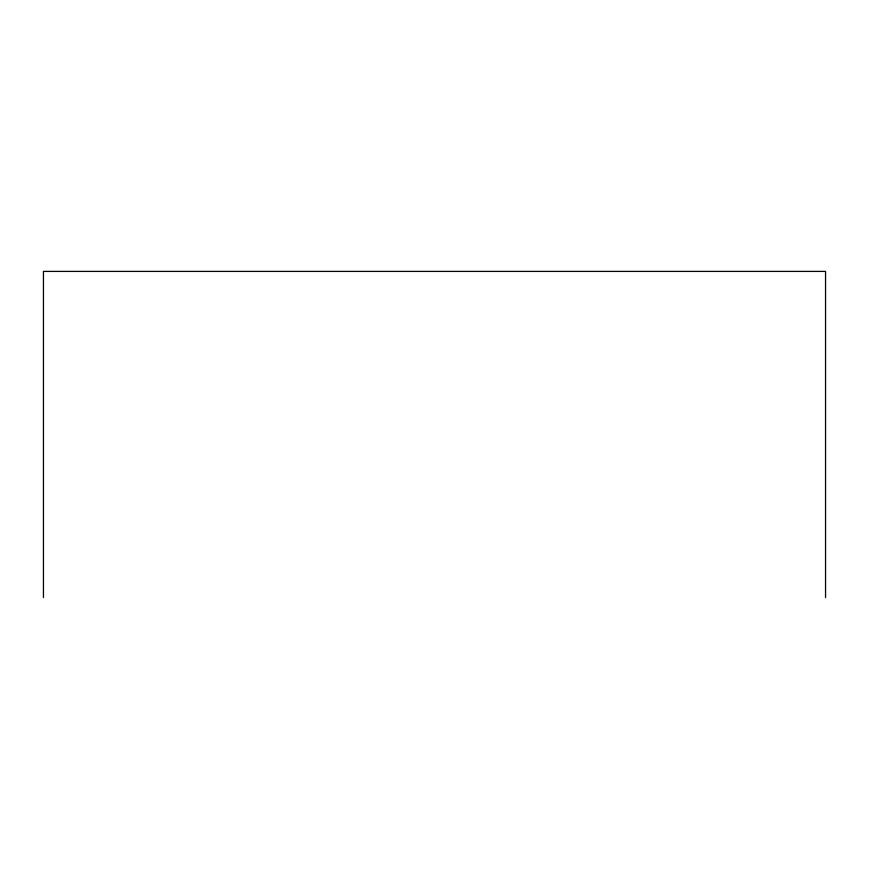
<?xml version="1.0" encoding="UTF-8"?>
<svg xmlns="http://www.w3.org/2000/svg" width="869" height="869" viewBox="0 0 869 869"><rect width="100%" height="100%" fill="white"/><g stroke="black" fill="none" stroke-linecap="round" stroke-linejoin="round"><path stroke-width="1.3" d="M825.55 597.6L825.55 271.4L43.45 271.4L43.45 597.6"/></g></svg>
